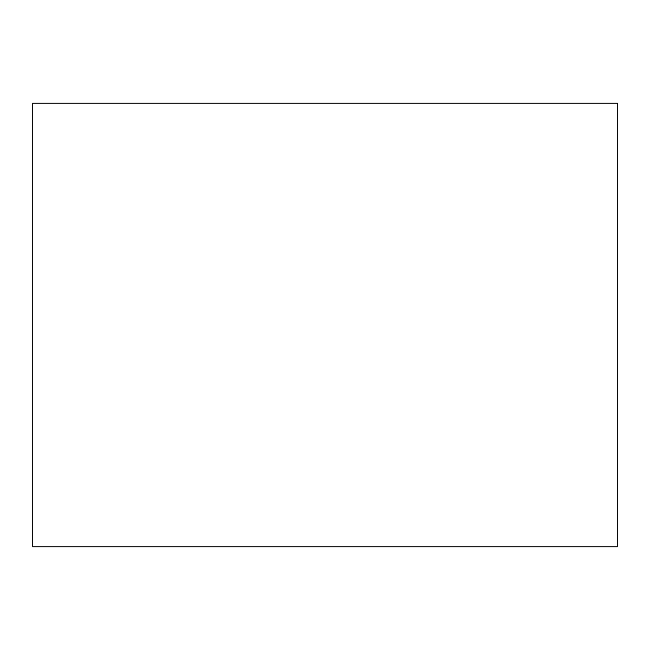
<?xml version="1.0" encoding="UTF-8"?>
<svg xmlns="http://www.w3.org/2000/svg" width="650" height="650" viewBox="0 0 650 650"><rect width="100%" height="100%" fill="white"/><g stroke="black" fill="none" stroke-linecap="round" stroke-linejoin="round"><path stroke-width="0.97" d="M617.5 103.407L32.5 103.407L32.5 546.593L617.5 546.593L617.5 103.407"/></g></svg>
